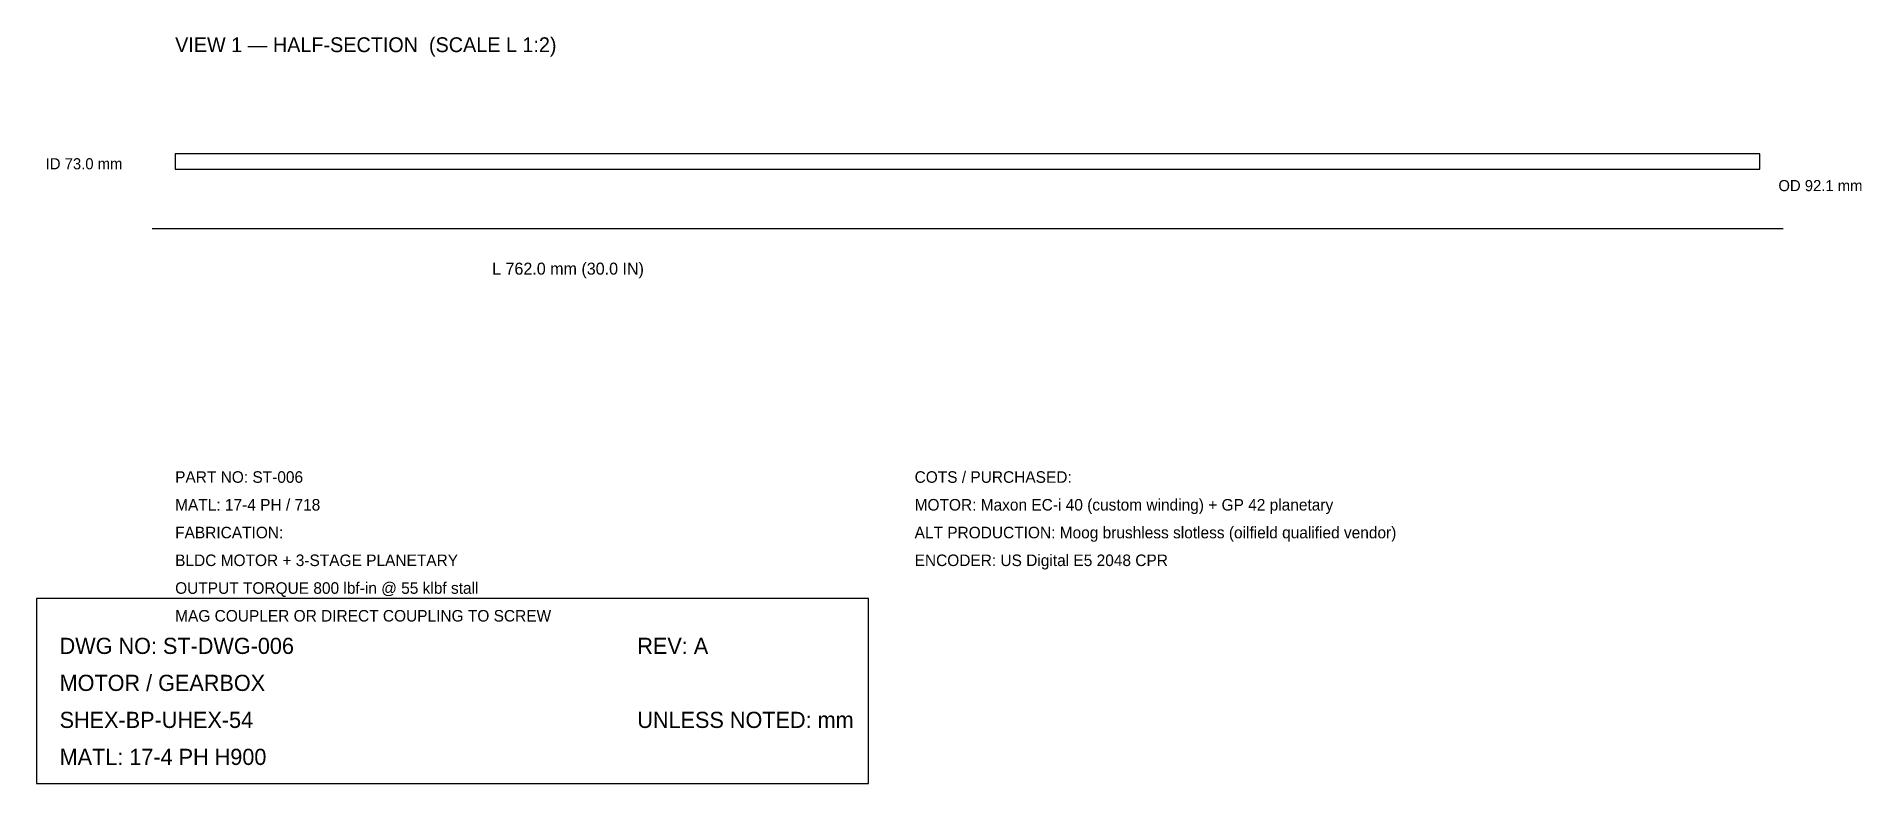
# Model space of a CAD drawing. Header units: millimetres. Extents: x 10 to 405, y 10 to 171.
import ezdxf

# ---------------------------------------------------------------- set-up
doc = ezdxf.new("R2010")
doc.units = ezdxf.units.MM
for name, color, linetype in [('CENTER', 1, 'Continuous'), ('DIM', 3, 'Continuous'), ('OUTLINE', 7, 'Continuous'), ('TEXT', 2, 'Continuous')]:
    doc.layers.add(name, color=color, linetype=linetype)

msp = doc.modelspace()

# ---------------------------------------------------------------- linework, layer by layer
at = {"layer": 'CENTER'}
msp.add_line((35, 130), (387.9, 130), dxfattribs=at)
at = {"layer": 'OUTLINE'}
for points in [[(40, 142.779375), (382.9, 142.779375), (382.9, 146.113125), (40, 146.113125), (40, 142.779375)], [(10, 10), (190, 10), (190, 50), (10, 50), (10, 10)]]:
    msp.add_lwpolyline(points, dxfattribs=at)

# ---------------------------------------------------------------- texts
at = {"layer": 'DIM'}
for s, height, p in [('ID 73.0 mm', 2.4, (12, 142.779375)), ('OD 92.1 mm', 2.4, (386.9, 138.056562)), ('L 762.0 mm (30.0 IN)', 2.6, (108.58, 120))]:
    msp.add_text(s, height=height, dxfattribs=at).set_placement(p)
at = {"layer": 'TEXT'}
for s, height, p in [('VIEW 1 — HALF-SECTION  (SCALE L 1:2)', 3.2, (40, 168.113125)), ('PART NO: ST-006', 2.5, (40, 75)), ('COTS / PURCHASED:', 2.5, (200, 75)), ('MATL: 17-4 PH / 718', 2.5, (40, 69)), ('MOTOR: Maxon EC-i 40 (custom winding) + GP 42 planetary', 2.5, (200, 69)), ('FABRICATION:', 2.5, (40, 63)), ('ALT PRODUCTION: Moog brushless slotless (oilfield qualified vendor)', 2.5, (200, 63)), ('BLDC MOTOR + 3-STAGE PLANETARY', 2.5, (40, 57)), ('ENCODER: US Digital E5 2048 CPR', 2.5, (200, 57)), ('OUTPUT TORQUE 800 lbf-in @ 55 klbf stall', 2.5, (40, 51)), ('MAG COUPLER OR DIRECT COUPLING TO SCREW', 2.5, (40, 45)), ('DWG NO: ST-DWG-006', 3.5, (15, 38)), ('REV: A', 3.5, (140, 38)), ('MOTOR / GEARBOX', 3.5, (15, 30)), ('SHEX-BP-UHEX-54', 3.5, (15, 22)), ('UNLESS NOTED: mm', 3.5, (140, 22)), ('MATL: 17-4 PH H900', 3.5, (15, 14))]:
    msp.add_text(s, height=height, dxfattribs=at).set_placement(p)

doc.saveas('drawing.dxf')
